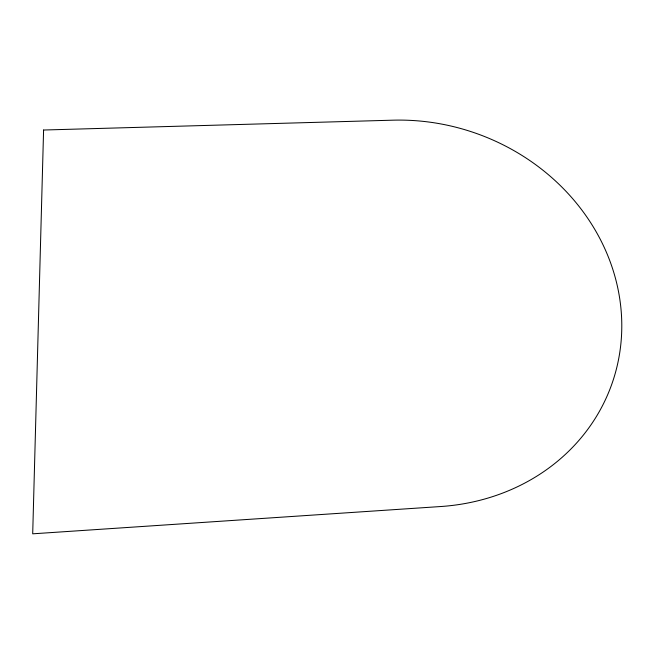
<?xml version="1.0" encoding="UTF-8"?>
<svg xmlns="http://www.w3.org/2000/svg" width="654" height="654" viewBox="0 0 654 654"><rect width="100%" height="100%" fill="white"/><g stroke="black" fill="none" stroke-linecap="round" stroke-linejoin="round"><path stroke-width="0.98" d="M43.589 130.023L32.7 533.819L440.682 506.531A211.479 191.115 19.4 0 0 620.417 303.685A211.479 191.115 19.4 0 0 392.85 120.181L43.589 130.023"/></g></svg>
